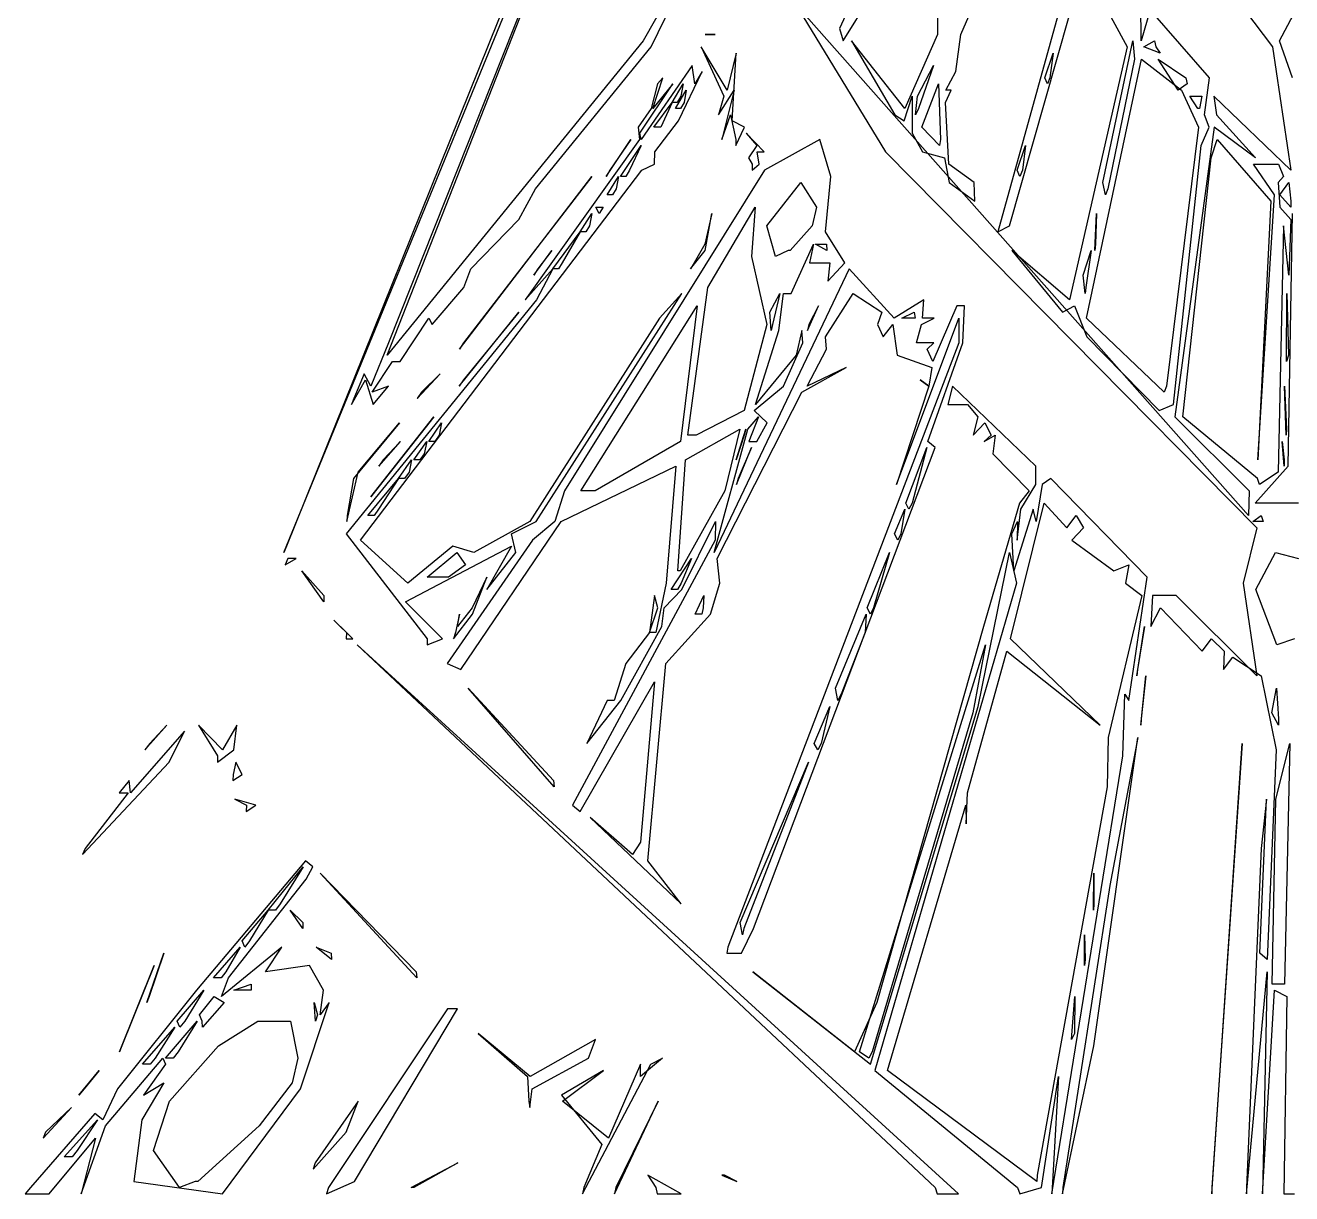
# Model space of a CAD drawing. Extents: x -7423 to 7380, y 2036 to 20000.
# Drawn here: x -7423 to -16, y 2036 to 8869 of the extents above; entities that cross this region are included whole.
import ezdxf

# ---------------------------------------------------------------- set-up
doc = ezdxf.new("R2010")
doc.units = 0

msp = doc.modelspace()

# ---------------------------------------------------------------- linework, layer by layer
for p, q in [((-5910.1375, 5786.0577), (-3532.8025, 11591.3462)), ((-5305.6641, 6939.9038), (-3519.1056, 11483.1731)), ((-3519.1056, 11483.1731), (-5298.9158, 7012.0192)), ((-1458.1581, 10509.6154), (-127.0345, 8742.7885)), ((-4064.6034, 10365.3846), (-5895.1447, 5822.1154)), ((-1173.5089, 9680.2885), (-1735.1638, 7661.0577)), ((-2085.9938, 9319.7115), (-2087.4962, 8814.9038)), ((-2639.6985, 8778.8462), (-2369.3409, 9211.5385)), ((-2508.8078, 9175.4808), (-2661.4458, 8850.9615)), ((-3644.2308, 9067.3077), (-3808.5687, 8778.8462)), ((-3762.1757, 8742.7885), (-3639.6109, 8995.1923)), ((-1951.5663, 8814.9038), (-1856.6895, 9031.25)), ((-1133.0566, 9031.25), (-977.1885, 8742.7885)), ((-896.1338, 8778.8462), (-897.9617, 8995.1923)), ((-87.6653, 8778.8462), (28.6584, 8995.1923)), ((-2875, 8923.0769), (-2390.5248, 8129.8077)), ((-267.3152, 6002.4038), (-2855.7692, 8923.0769)), ((-1666.0156, 7697.1154), (-1317.3077, 8923.0769)), ((-843.3994, 8959.1346), (-896.1338, 8778.8462)), ((-496.4193, 8562.5), (-843.3994, 8959.1346)), ((-3446.7961, 8814.9038), (-3388.5404, 8814.9038)), ((-3437.0868, 8814.9038), (-3446.7961, 8814.9038)), ((-3388.5404, 8814.9038), (-3437.0868, 8814.9038)), ((-2661.4458, 8850.9615), (-2639.6985, 8778.8462)), ((-2087.4962, 8814.9038), (-2279.1842, 8382.2115)), ((-1979.4171, 8598.5577), (-1951.5663, 8814.9038)), ((-3808.5687, 8778.8462), (-5305.6641, 6939.9038)), ((-4438.0258, 7913.4615), (-3762.1757, 8742.7885)), ((-3317.0072, 8490.3846), (-3469.0192, 8742.7885)), ((-3469.0192, 8742.7885), (-3337.4211, 8454.3269)), ((-2279.1842, 8382.2115), (-2590.9956, 8778.8462)), ((-2590.9956, 8778.8462), (-2336.8389, 8346.1538)), ((-977.1885, 8742.7885), (-1315.5674, 7264.4231)), ((-1119.2721, 7949.5192), (-944.8367, 8778.8462)), ((-944.8367, 8778.8462), (-934.2761, 8670.6731)), ((-879.4697, 8742.7885), (-818.2091, 8778.8462)), ((-784.2548, 8706.7308), (-879.4697, 8742.7885)), ((-818.2091, 8778.8462), (-811.0665, 8742.7885)), ((-811.0665, 8742.7885), (-784.2548, 8706.7308)), ((-127.0345, 8742.7885), (-20.7958, 8021.6346)), ((-9.9284, 8562.5), (-87.6653, 8778.8462)), ((-3264.4606, 8706.7308), (-3317.0072, 8490.3846)), ((-3287.7855, 8310.0962), (-3264.4606, 8706.7308)), ((-1459.4727, 8562.5), (-1411.6587, 8706.7308)), ((-1411.6587, 8706.7308), (-1429.6875, 8562.5)), ((-1215.2507, 7156.25), (-894.9382, 8670.6731)), ((-934.2761, 8670.6731), (-1091.1458, 7913.4615)), ((-894.9382, 8670.6731), (-659.405, 8490.3846)), ((-679.387, 8490.3846), (-796.5933, 8670.6731)), ((-796.5933, 8670.6731), (-635.4167, 8562.5)), ((-3522.0853, 8634.6154), (-3820.0371, 8201.9231)), ((-3602.3575, 8310.0962), (-3463.9799, 8598.5577)), ((-3505.8093, 8526.4423), (-3522.0853, 8634.6154)), ((-3463.9799, 8598.5577), (-3505.8093, 8526.4423)), ((-2204.9028, 8454.3269), (-2111.278, 8634.6154)), ((-2111.278, 8634.6154), (-2198.5051, 8382.2115)), ((-2038.1611, 8490.3846), (-1979.4171, 8598.5577)), ((-3828.7823, 8237.9808), (-3635.2852, 8526.4423)), ((-3724.9224, 8526.4423), (-3761.6624, 8382.2115)), ((-3751.5775, 8382.2115), (-3693.3594, 8562.5)), ((-3635.2852, 8526.4423), (-3751.5775, 8382.2115)), ((-3693.3594, 8562.5), (-3724.9224, 8526.4423)), ((-3639.398, 8418.2692), (-3575.5271, 8526.4423)), ((-3575.5271, 8526.4423), (-3587.9783, 8454.3269)), ((-2178.2602, 8274.0385), (-2081.5743, 8526.4423)), ((-2081.5743, 8526.4423), (-2068.76, 8201.9231)), ((-1444.1544, 8526.4423), (-1459.4727, 8562.5)), ((-1429.6875, 8562.5), (-1444.1544, 8526.4423)), ((-627.4602, 8526.4423), (-679.387, 8490.3846)), ((-635.4167, 8562.5), (-627.4602, 8526.4423)), ((-526.0417, 8346.1538), (-496.4193, 8562.5)), ((-3620.474, 8382.2115), (-3556.7909, 8490.3846)), ((-3587.9783, 8454.3269), (-3609.2373, 8418.2692)), ((-3556.7909, 8490.3846), (-3569.0229, 8418.2692)), ((-3368.6899, 8346.1538), (-3277.0433, 8490.3846)), ((-3337.4211, 8454.3269), (-3368.6899, 8346.1538)), ((-3277.0433, 8490.3846), (-3348.9333, 8201.9231)), ((-2283.1843, 8310.0962), (-2234.9697, 8454.3269)), ((-2234.9697, 8454.3269), (-2236.0089, 8237.9808)), ((-2215.4447, 8346.1538), (-2204.9028, 8454.3269)), ((-2040.8779, 8418.2692), (-2008.1881, 8490.3846)), ((-2008.1881, 8490.3846), (-2038.1611, 8490.3846)), ((-659.405, 8490.3846), (-559.8332, 8274.0385)), ((-564.7536, 8382.2115), (-611.3594, 8454.3269)), ((-611.3594, 8454.3269), (-541.2034, 8454.3269)), ((-541.2034, 8454.3269), (-554.6687, 8382.2115)), ((-20.7958, 8021.6346), (-471.0474, 8454.3269)), ((-471.0474, 8454.3269), (-455.2284, 8346.1538)), ((-3761.6624, 8382.2115), (-3837.4023, 8274.0385)), ((-3745.7933, 8274.0385), (-3639.398, 8418.2692)), ((-3639.398, 8418.2692), (-3705.0781, 8274.0385)), ((-3609.2373, 8418.2692), (-3639.398, 8418.2692)), ((-3590.2194, 8382.2115), (-3620.474, 8382.2115)), ((-3569.0229, 8418.2692), (-3590.2194, 8382.2115)), ((-2198.5051, 8382.2115), (-2215.4447, 8346.1538)), ((-2021.4844, 8057.6923), (-2040.8779, 8418.2692)), ((-554.6687, 8382.2115), (-564.7536, 8382.2115)), ((-3740.3471, 8129.8077), (-3602.3575, 8310.0962)), ((-3348.9333, 8201.9231), (-3297.8766, 8346.1538)), ((-3297.8766, 8346.1538), (-3267.0022, 8201.9231)), ((-3216.4964, 8274.0385), (-3287.7855, 8310.0962)), ((-2336.8389, 8346.1538), (-2283.1843, 8310.0962)), ((-498.7605, 8274.0385), (-526.0417, 8346.1538)), ((-455.2284, 8346.1538), (-227.3763, 8093.75)), ((-3837.4023, 8274.0385), (-3830.2784, 8201.9231)), ((-3820.0371, 8201.9231), (-3828.7823, 8237.9808)), ((-3715.2569, 8274.0385), (-3745.7933, 8274.0385)), ((-3705.0781, 8274.0385), (-3715.2569, 8274.0385)), ((-3266.7142, 8165.8654), (-3216.4964, 8274.0385)), ((-3101.4999, 8129.8077), (-3205.967, 8237.9808)), ((-3205.967, 8237.9808), (-3143.442, 8165.8654)), ((-2236.0089, 8237.9808), (-2174.1411, 8129.8077)), ((-2075.0826, 8165.8654), (-2178.2602, 8274.0385)), ((-559.8332, 8274.0385), (-747.0703, 6759.6154)), ((-468.2242, 8274.0385), (-698.9934, 6579.3269)), ((-544.4524, 8165.8654), (-498.7605, 8274.0385)), ((-227.3763, 8093.75), (-468.2242, 8274.0385)), ((-3830.2784, 8201.9231), (-4499.4616, 7264.4231)), ((-4025.6661, 7985.5769), (-3881.4854, 8201.9231)), ((-3881.4854, 8201.9231), (-4003.1863, 8021.6346)), ((-3942.2326, 7985.5769), (-3821.4393, 8165.8654)), ((-3821.4393, 8165.8654), (-3888.8096, 8021.6346)), ((-3267.0022, 8201.9231), (-3266.7142, 8165.8654)), ((-3143.442, 8165.8654), (-3193.6035, 8093.75)), ((-2775.4157, 8201.9231), (-3098.5702, 8021.6346)), ((-2711.5885, 7985.5769), (-2775.4157, 8201.9231)), ((-2068.76, 8201.9231), (-2075.0826, 8165.8654)), ((-1622.0703, 8021.6346), (-1571.721, 8165.8654)), ((-1571.721, 8165.8654), (-1590.8767, 8021.6346)), ((-706.8247, 6651.4423), (-544.4524, 8165.8654)), ((-485.7585, 8093.75), (-450.621, 8201.9231)), ((-450.621, 8201.9231), (-137.207, 7841.3462)), ((-3742.3377, 8057.6923), (-3740.3471, 8129.8077)), ((-3193.6035, 8093.75), (-3172.1755, 8057.6923)), ((-3130.7091, 8057.6923), (-3142.7158, 8129.8077)), ((-3142.7158, 8129.8077), (-3101.4999, 8129.8077)), ((-2390.5248, 8129.8077), (-219.8392, 5930.2885)), ((-2174.1411, 8129.8077), (-2046.3867, 8093.75)), ((-2046.3867, 8093.75), (-2018.8739, 7949.5192)), ((-652.3938, 6579.3269), (-485.7585, 8093.75)), ((-5462.7717, 5858.1731), (-3816.0244, 8021.6346)), ((-3098.5702, 8021.6346), (-4269.0492, 6146.6346)), ((-4003.1863, 8021.6346), (-4025.6661, 7985.5769)), ((-3888.8096, 8021.6346), (-3910.945, 7985.5769)), ((-3816.0244, 8021.6346), (-3742.3377, 8057.6923)), ((-3172.1755, 8057.6923), (-3171.3554, 8021.6346)), ((-3171.3554, 8021.6346), (-3130.7091, 8057.6923)), ((-1872.4271, 7949.5192), (-2021.4844, 8057.6923)), ((-1606.0948, 7985.5769), (-1622.0703, 8021.6346)), ((-1590.8767, 8021.6346), (-1606.0948, 7985.5769)), ((-115.754, 7877.4038), (-238.4315, 8057.6923)), ((-238.4315, 8057.6923), (-93.2993, 8057.6923)), ((-93.2993, 8057.6923), (-62.5751, 7985.5769)), ((-4884.0144, 6975.9615), (-4109.0996, 7985.5769)), ((-4109.0996, 7985.5769), (-4859.2185, 7012.0192)), ((-4019.8192, 7877.4038), (-3952.6618, 7985.5769)), ((-3952.6618, 7985.5769), (-3965.8954, 7913.4615)), ((-3910.945, 7985.5769), (-3942.2326, 7985.5769)), ((-3086.4007, 7697.1154), (-2887.0944, 7949.5192)), ((-2887.0944, 7949.5192), (-2794.6214, 7805.2885)), ((-2741.9872, 7661.0577), (-2711.5885, 7985.5769)), ((-2018.8739, 7949.5192), (-1868.1265, 7841.3462)), ((-1868.1265, 7841.3462), (-1872.4271, 7949.5192)), ((-1104.9241, 7877.4038), (-1119.2721, 7949.5192)), ((-62.5751, 7985.5769), (-94.1444, 7949.5192)), ((-94.1444, 7949.5192), (-84.6855, 7805.2885)), ((-84.1847, 7877.4038), (-31.3815, 7949.5192)), ((-31.3815, 7949.5192), (-21.1088, 7841.3462)), ((-4536.1704, 7733.1731), (-4438.0258, 7913.4615)), ((-3988.2499, 7877.4038), (-4019.8192, 7877.4038)), ((-3965.8954, 7913.4615), (-3988.2499, 7877.4038)), ((-1091.1458, 7913.4615), (-1104.9241, 7877.4038)), ((-213.6418, 6326.9231), (-115.754, 7877.4038)), ((-21.1714, 7805.2885), (-84.1847, 7877.4038)), ((-4066.3061, 7769.2308), (-4086.0752, 7805.2885)), ((-4086.0752, 7805.2885), (-4043.7325, 7805.2885)), ((-4043.7325, 7805.2885), (-4066.3061, 7769.2308)), ((-3429.6875, 7336.5385), (-3154.5348, 7805.2885)), ((-3154.5348, 7805.2885), (-3174.9737, 7516.8269)), ((-2794.6214, 7805.2885), (-2819.4111, 7697.1154)), ((-137.207, 7841.3462), (-213.6418, 6326.9231)), ((-84.6855, 7805.2885), (-21.2966, 7733.1731)), ((-21.1088, 7841.3462), (-21.1714, 7805.2885)), ((-4817.2201, 7444.7115), (-4536.1704, 7733.1731)), ((-4177.2461, 7661.0577), (-4108.774, 7769.2308)), ((-4108.774, 7769.2308), (-4122.3207, 7697.1154)), ((-3408.0529, 7769.2308), (-3447.516, 7588.9423)), ((-3446.7273, 7552.8846), (-3408.0529, 7769.2308)), ((-1166.9171, 7552.8846), (-1157.2516, 7769.2308)), ((-1157.2516, 7769.2308), (-1163.5367, 7588.9423)), ((-35.7009, 6290.8654), (-10.617, 7769.2308)), ((-21.2966, 7733.1731), (-32.79, 7408.6538)), ((-4337.6778, 7444.7115), (-4177.2461, 7661.0577)), ((-4177.2461, 7661.0577), (-4281.7508, 7480.7692)), ((-4145.1134, 7661.0577), (-4177.2461, 7661.0577)), ((-4122.3207, 7697.1154), (-4145.1134, 7661.0577)), ((-3034.1046, 7516.8269), (-3086.4007, 7697.1154)), ((-2819.4111, 7697.1154), (-2949.707, 7552.8846)), ((-2629.9079, 7480.7692), (-2741.9872, 7661.0577)), ((-1735.1638, 7661.0577), (-1666.0156, 7697.1154)), ((-64.0775, 7697.1154), (-95.4527, 6254.8077)), ((-32.79, 7408.6538), (-64.0775, 7697.1154)), ((-3447.516, 7588.9423), (-3510.1663, 7480.7692)), ((-2943.3782, 7300.4808), (-2811.8803, 7588.9423)), ((-2811.8803, 7588.9423), (-2836.3882, 7480.7692)), ((-2733.6113, 7552.8846), (-2801.1068, 7588.9423)), ((-2801.1068, 7588.9423), (-2736.4658, 7588.9423)), ((-2736.4658, 7588.9423), (-2733.6113, 7552.8846)), ((-1163.5367, 7588.9423), (-1166.9171, 7552.8846)), ((-4448.5051, 7408.6538), (-4343.5246, 7552.8846)), ((-4343.5246, 7552.8846), (-4424.8673, 7444.7115)), ((-3531.1749, 7444.7115), (-3446.7273, 7552.8846)), ((-3174.9737, 7516.8269), (-3085.7873, 7120.1923)), ((-2960.5118, 7552.8846), (-3034.1046, 7516.8269)), ((-2949.707, 7552.8846), (-2960.5118, 7552.8846)), ((-1315.5674, 7264.4231), (-1653.1325, 7552.8846)), ((-1653.1325, 7552.8846), (-1356.3702, 7192.3077)), ((-1235.0886, 7408.6538), (-1188.5266, 7552.8846)), ((-1188.5266, 7552.8846), (-1220.1773, 7336.5385)), ((-4858.724, 7336.5385), (-4817.2201, 7444.7115)), ((-4499.4616, 7264.4231), (-4337.6778, 7444.7115)), ((-4424.8673, 7444.7115), (-4448.5051, 7408.6538)), ((-4337.6778, 7444.7115), (-4433.1305, 7264.4231)), ((-4304.9817, 7444.7115), (-4337.6778, 7444.7115)), ((-4281.7508, 7480.7692), (-4304.9817, 7444.7115)), ((-3510.1663, 7480.7692), (-3531.1749, 7444.7115)), ((-2604.7864, 7444.7115), (-3393.0852, 5786.0577)), ((-2836.3882, 7480.7692), (-2716.847, 7480.7692)), ((-2716.847, 7480.7692), (-2729.3607, 7372.5962)), ((-2729.3607, 7372.5962), (-2629.9079, 7480.7692)), ((-2341.3086, 7156.25), (-2604.7864, 7444.7115)), ((-1223.6516, 7300.4808), (-1235.0886, 7408.6538)), ((-5042.3553, 7120.1923), (-4858.724, 7336.5385)), ((-3546.6246, 6471.1538), (-3429.6875, 7336.5385)), ((-1220.1773, 7336.5385), (-1223.6516, 7300.4808)), ((-4433.1305, 7264.4231), (-5546.7999, 5894.2308)), ((-4434.2448, 5966.3462), (-3582.7637, 7300.4808)), ((-3582.7637, 7300.4808), (-3712.6465, 7156.25)), ((-3068.5096, 7192.3077), (-3009.5215, 7300.4808)), ((-3009.5215, 7300.4808), (-3052.2461, 7120.1923)), ((-3015.9443, 7084.1346), (-2987.4737, 7300.4808)), ((-2987.4737, 7300.4808), (-2943.3782, 7300.4808)), ((-2743.2893, 7048.0769), (-2579.5898, 7300.4808)), ((-2579.5898, 7300.4808), (-2412.5601, 7192.3077)), ((-2166.8169, 7264.4231), (-2341.3086, 7156.25)), ((-2174.0723, 7156.25), (-2166.8169, 7264.4231)), ((-45.4728, 6903.8462), (-44.0956, 7300.4808)), ((-44.0956, 7300.4808), (-34.0107, 6939.9038)), ((-4884.6905, 6759.6154), (-4536.0577, 7192.3077)), ((-4536.0577, 7192.3077), (-4859.9259, 6795.6731)), ((-4172.8453, 6146.6346), (-3492.2438, 7228.3654)), ((-3492.2438, 7228.3654), (-3591.4025, 6435.0962)), ((-3060.791, 7084.1346), (-3068.5096, 7192.3077)), ((-2847.7689, 7084.1346), (-2782.7086, 7228.3654)), ((-2782.7086, 7228.3654), (-2839.8187, 7120.1923)), ((-2412.5601, 7192.3077), (-2437.3247, 7120.1923)), ((-2296.7122, 7156.25), (-2223.5577, 7192.3077)), ((-2223.5577, 7192.3077), (-2218.6686, 7156.25)), ((-1973.3949, 7228.3654), (-2114.4832, 6903.8462)), ((-1929.049, 7228.3654), (-1973.3949, 7228.3654)), ((-1939.1777, 7012.0192), (-1929.049, 7228.3654)), ((-1356.3702, 7192.3077), (-1286.0327, 7228.3654)), ((-1286.0327, 7228.3654), (-1214.2428, 7048.0769)), ((-5229.367, 6903.8462), (-5061.6862, 7156.25)), ((-5061.6862, 7156.25), (-5042.3553, 7120.1923)), ((-3712.6465, 7156.25), (-4470.7908, 5966.3462)), ((-3085.7873, 7120.1923), (-3218.3494, 6615.3846)), ((-3052.2461, 7120.1923), (-3060.791, 7084.1346)), ((-2839.8187, 7120.1923), (-2847.7689, 7084.1346)), ((-2437.3247, 7120.1923), (-2405.9996, 7048.0769)), ((-2405.9996, 7048.0769), (-2347.8816, 7120.1923)), ((-2347.8816, 7120.1923), (-2324.0622, 6939.9038)), ((-2326.873, 6182.6923), (-1962.2396, 7156.25)), ((-2218.6686, 7156.25), (-2296.7122, 7156.25)), ((-2209.7606, 7012.0192), (-2180.1758, 7120.1923)), ((-2180.1758, 7120.1923), (-2107.1777, 7156.25)), ((-2107.1777, 7156.25), (-2174.0723, 7156.25)), ((-1962.2396, 7156.25), (-1961.7263, 7012.0192)), ((-760.6295, 6723.5577), (-1215.2507, 7156.25)), ((-3151.7428, 6651.4423), (-3015.9443, 7084.1346)), ((-2881.404, 7084.1346), (-2913.5805, 6939.9038)), ((-2874.9437, 7012.0192), (-2881.404, 7084.1346)), ((-2735.9525, 6975.9615), (-2743.2893, 7048.0769)), ((-1214.2428, 7048.0769), (-790.0641, 6615.3846)), ((-5298.9158, 7012.0192), (-5401.893, 6759.6154)), ((-4859.2185, 7012.0192), (-4884.0144, 6975.9615)), ((-1961.7263, 7012.0192), (-3312.9319, 3478.3654)), ((-2988.2812, 6759.6154), (-2874.9437, 7012.0192)), ((-2850.3606, 6759.6154), (-2735.9525, 6975.9615)), ((-2108.292, 7012.0192), (-2209.7606, 7012.0192)), ((-2148.0619, 6975.9615), (-2108.292, 7012.0192)), ((-2114.4832, 6903.8462), (-2148.0619, 6975.9615)), ((-2143.0664, 6435.0962), (-1939.1777, 7012.0192)), ((-5393.5547, 6723.5577), (-5274.8397, 6903.8462)), ((-5274.8397, 6903.8462), (-5229.367, 6903.8462)), ((-2913.5805, 6939.9038), (-3151.7428, 6651.4423)), ((-2324.0622, 6939.9038), (-2120.305, 6867.7885)), ((-34.0107, 6939.9038), (-45.4728, 6903.8462)), ((-5441.0557, 6831.7308), (-5500.651, 6687.5)), ((-5401.893, 6759.6154), (-5441.0557, 6831.7308)), ((-5130.8594, 6687.5), (-4995.2549, 6831.7308)), ((-4995.2549, 6831.7308), (-5105.4374, 6723.5577)), ((-2881.1724, 6723.5577), (-2621.8825, 6867.7885)), ((-2621.8825, 6867.7885), (-2850.3606, 6759.6154)), ((-2120.305, 6867.7885), (-2137.7704, 6759.6154)), ((-5515.5499, 6651.4423), (-5433.0303, 6795.6731)), ((-5433.0303, 6795.6731), (-5388.0897, 6651.4423)), ((-5298.4525, 6759.6154), (-5393.5547, 6723.5577)), ((-5388.0897, 6651.4423), (-5298.4525, 6759.6154)), ((-4859.9259, 6795.6731), (-4884.6905, 6759.6154)), ((-3160.2564, 6615.3846), (-2988.2812, 6759.6154)), ((-2137.7704, 6759.6154), (-2326.873, 6182.6923)), ((-2137.7704, 6759.6154), (-2189.2591, 6795.6731)), ((-2189.2591, 6795.6731), (-2137.7704, 6759.6154)), ((-1999.8498, 6759.6154), (-2027.7757, 6651.4423)), ((-1511.3369, 6290.8654), (-1999.8498, 6759.6154)), ((-747.0703, 6759.6154), (-760.6295, 6723.5577)), ((-46.9752, 6471.1538), (-57.4669, 6759.6154)), ((-57.4669, 6759.6154), (-46.85, 6507.2115)), ((-5500.651, 6687.5), (-5515.5499, 6651.4423)), ((-5105.4374, 6723.5577), (-5130.8594, 6687.5)), ((-3376.9531, 5750), (-2881.1724, 6723.5577)), ((-3218.3494, 6615.3846), (-3499.6494, 6471.1538)), ((-3083.8341, 6543.2692), (-3160.2564, 6615.3846)), ((-2027.7757, 6651.4423), (-1911.9028, 6651.4423)), ((-1911.9028, 6651.4423), (-1852.3325, 6579.3269)), ((-790.0641, 6615.3846), (-706.8247, 6651.4423)), ((-5233.1731, 6543.2692), (-5502.9297, 6218.75)), ((-5476.6001, 6254.8077), (-5233.1731, 6543.2692)), ((-5401.4423, 6110.5769), (-5032.7524, 6579.3269)), ((-5032.7524, 6579.3269), (-5375.3944, 6146.6346)), ((-5063.2888, 6435.0962), (-4987.8681, 6543.2692)), ((-4987.8681, 6543.2692), (-5002.8546, 6471.1538)), ((-3197.5098, 6507.2115), (-3133.8204, 6579.3269)), ((-3133.8204, 6579.3269), (-3191.0494, 6435.0962)), ((-3143.9491, 6435.0962), (-3083.8341, 6543.2692)), ((-1852.3325, 6579.3269), (-1879.0064, 6471.1538)), ((-1879.0064, 6471.1538), (-1810.5844, 6543.2692)), ((-1810.5844, 6543.2692), (-1773.3123, 6471.1538)), ((-698.9934, 6579.3269), (-264.5608, 6146.6346)), ((-215.332, 6218.75), (-652.3938, 6579.3269)), ((-5002.8546, 6471.1538), (-5027.9635, 6435.0962)), ((-3560.6971, 6326.9231), (-3244.3597, 6507.2115)), ((-3511.3932, 6471.1538), (-3546.6246, 6471.1538)), ((-3499.6494, 6471.1538), (-3511.3932, 6471.1538)), ((-3393.0852, 5786.0577), (-3197.5098, 6507.2115)), ((-3244.3597, 6507.2115), (-3331.0609, 6146.6346)), ((-3263.9724, 6326.9231), (-3209.2223, 6507.2115)), ((-3217.7985, 6471.1538), (-3263.9724, 6326.9231)), ((-3209.2223, 6507.2115), (-3217.7985, 6471.1538)), ((-1773.3123, 6471.1538), (-1813.3639, 6435.0962)), ((-1813.3639, 6435.0962), (-1749.8247, 6471.1538)), ((-1749.8247, 6471.1538), (-1763.8159, 6362.9808)), ((-46.85, 6507.2115), (-46.9752, 6471.1538)), ((-5355.1307, 6290.8654), (-5228.14, 6435.0962)), ((-5228.14, 6435.0962), (-5329.1767, 6326.9231)), ((-5151.1418, 6326.9231), (-5075.0639, 6435.0962)), ((-5075.0639, 6435.0962), (-5090.2068, 6362.9808)), ((-5027.9635, 6435.0962), (-5063.2888, 6435.0962)), ((-3591.4025, 6435.0962), (-4088.6669, 6146.6346)), ((-3262.4199, 6182.6923), (-3175.919, 6399.0385)), ((-3175.919, 6399.0385), (-3253.9062, 6218.75)), ((-3191.0494, 6435.0962), (-3143.9491, 6435.0962)), ((-3163.0108, 3586.5385), (-2101.5375, 6399.0385)), ((-2272.5611, 6074.5192), (-2148.763, 6399.0385)), ((-2148.763, 6399.0385), (-2236.2968, 6074.5192)), ((-2101.5375, 6399.0385), (-2143.0664, 6435.0962)), ((-59.5015, 6290.8654), (-70.6505, 6435.0962)), ((-70.6505, 6435.0962), (-59.345, 6326.9231)), ((-5329.1767, 6326.9231), (-5355.1307, 6290.8654)), ((-5239.7461, 6218.75), (-5163.0108, 6326.9231)), ((-5163.0108, 6326.9231), (-5178.3103, 6254.8077)), ((-5115.5349, 6326.9231), (-5151.1418, 6326.9231)), ((-5090.2068, 6362.9808), (-5115.5349, 6326.9231)), ((-3605.3936, 5677.8846), (-3560.6971, 6326.9231)), ((-1763.8159, 6362.9808), (-1551.2883, 6146.6346)), ((-59.345, 6326.9231), (-59.5015, 6290.8654)), ((-5542.806, 5966.3462), (-5476.6001, 6254.8077)), ((-5178.3103, 6254.8077), (-5203.8574, 6218.75)), ((-4288.0609, 5966.3462), (-3617.6883, 6290.8654)), ((-3617.6883, 6290.8654), (-3673.5276, 5605.7692)), ((-1511.268, 6182.6923), (-1511.3369, 6290.8654)), ((-229.6737, 6074.5192), (-35.7009, 6290.8654)), ((-95.4527, 6254.8077), (-203.9012, 6182.6923)), ((-5502.9297, 6218.75), (-5540.7151, 6002.4038)), ((-5419.2082, 6002.4038), (-5239.7461, 6218.75)), ((-5239.7461, 6218.75), (-5356.7708, 6038.4615)), ((-5203.8574, 6218.75), (-5239.7461, 6218.75)), ((-3253.9062, 6218.75), (-3262.4199, 6182.6923)), ((-1599.7596, 6038.4615), (-1511.268, 6182.6923)), ((-1475.2855, 6182.6923), (-1510.5669, 5966.3462)), ((-1423.584, 6218.75), (-1475.2855, 6182.6923)), ((-859.9947, 5641.8269), (-1423.584, 6218.75)), ((-203.9012, 6182.6923), (-215.332, 6218.75)), ((-5375.3944, 6146.6346), (-5401.4423, 6110.5769)), ((-4269.0492, 6146.6346), (-4324.6069, 5966.3462)), ((-4100.6924, 6146.6346), (-4172.8453, 6146.6346)), ((-4088.6669, 6146.6346), (-4100.6924, 6146.6346)), ((-3331.0609, 6146.6346), (-3592.9612, 5677.8846)), ((-2254.2067, 6038.4615), (-2272.5611, 6074.5192)), ((-2236.2968, 6074.5192), (-2254.2067, 6038.4615)), ((-1607.7161, 6074.5192), (-1818.1152, 5353.3654)), ((-1660.9701, 5281.25), (-1462.659, 6074.5192)), ((-1551.2883, 6146.6346), (-1607.7161, 6074.5192)), ((-1462.659, 6074.5192), (-1331.2487, 5930.2885)), ((-264.5608, 6146.6346), (-267.3152, 6002.4038)), ((24.1762, 6074.5192), (-229.6737, 6074.5192)), ((-5540.7151, 6002.4038), (-5542.806, 5966.3462)), ((-5382.7562, 6002.4038), (-5419.2082, 6002.4038)), ((-5356.7708, 6038.4615), (-5382.7562, 6002.4038)), ((-2338.7169, 5894.2308), (-2278.4455, 6038.4615)), ((-2278.4455, 6038.4615), (-2301.9832, 5894.2308)), ((-1527.0433, 6038.4615), (-1641.0757, 5677.8846)), ((-1620.4177, 5858.1731), (-1599.7596, 6038.4615)), ((-1510.5669, 5966.3462), (-1527.0433, 6038.4615)), ((-1331.2487, 5930.2885), (-1275.8226, 6002.4038)), ((-1275.8226, 6002.4038), (-1233.5424, 5930.2885)), ((-243.6398, 5966.3462), (-194.4111, 6002.4038)), ((-194.4111, 6002.4038), (-182.7299, 5966.3462)), ((-4875.8138, 5100.9615), (-4288.0609, 5966.3462)), ((-4470.7908, 5966.3462), (-4799.6732, 5786.0577)), ((-4579.4772, 5894.2308), (-4434.2448, 5966.3462)), ((-4324.6069, 5966.3462), (-4456.1486, 5858.1731)), ((-3582.5195, 5569.7115), (-3386.5935, 5966.3462)), ((-3386.5935, 5966.3462), (-3388.146, 5858.1731)), ((-1653.0198, 5894.2308), (-1620.2048, 5966.3462)), ((-1620.2048, 5966.3462), (-1620.4177, 5858.1731)), ((-1233.5424, 5930.2885), (-1301.2445, 5858.1731)), ((-219.8392, 5930.2885), (-299.8798, 5605.7692)), ((-182.7299, 5966.3462), (-243.6398, 5966.3462)), ((-5546.7999, 5894.2308), (-5072.347, 5281.25)), ((-5185.4217, 5605.7692), (-5462.7717, 5858.1731)), ((-4456.1486, 5858.1731), (-4954.3269, 5137.0192)), ((-4552.9034, 5786.0577), (-4579.4772, 5894.2308)), ((-3388.146, 5858.1731), (-4222.7564, 4307.6923)), ((-2320.1435, 5858.1731), (-2338.7169, 5894.2308)), ((-2301.9832, 5894.2308), (-2320.1435, 5858.1731)), ((-1641.0757, 5677.8846), (-1653.0198, 5894.2308)), ((-1301.2445, 5858.1731), (-1056.7533, 5677.8846)), ((-5895.1447, 5822.1154), (-5910.1375, 5786.0577)), ((-5199.2125, 5497.5962), (-4578.2752, 5822.1154)), ((-4922.8766, 5822.1154), (-5185.4217, 5605.7692)), ((-5072.7226, 5641.8269), (-4898.3812, 5786.0577)), ((-4799.6732, 5786.0577), (-4922.8766, 5822.1154)), ((-4898.3812, 5786.0577), (-4848.8269, 5713.9423)), ((-4578.2752, 5822.1154), (-4722.4121, 5569.7115)), ((-4722.4121, 5569.7115), (-4552.9034, 5786.0577)), ((-2498.7981, 5461.5385), (-2368.9904, 5786.0577)), ((-2368.9904, 5786.0577), (-2460.9375, 5461.5385)), ((-1850.0601, 4884.6154), (-1665.6964, 5786.0577)), ((-1665.6964, 5786.0577), (-1624.349, 5605.7692)), ((-225.4733, 5569.7115), (-111.0464, 5786.0577)), ((-111.0464, 5786.0577), (24.7396, 5750)), ((-5902.9197, 5713.9423), (-5838.5417, 5750)), ((-5888.0208, 5750), (-5902.9197, 5713.9423)), ((-5838.5417, 5750), (-5888.0208, 5750)), ((-4848.8269, 5713.9423), (-4948.0857, 5641.8269)), ((-3645.151, 5569.7115), (-3525.3906, 5750)), ((-3525.3906, 5750), (-3586.0627, 5605.7692)), ((-3361.1528, 5605.7692), (-3376.9531, 5750)), ((-1056.7533, 5677.8846), (-967.2852, 5713.9423)), ((-967.2852, 5713.9423), (-987.1044, 5605.7692)), ((-5677.5904, 5497.5962), (-5805.927, 5677.8846)), ((-5805.927, 5677.8846), (-5676.0317, 5533.6538)), ((-4960.5494, 5641.8269), (-5072.7226, 5641.8269)), ((-4948.0857, 5641.8269), (-4960.5494, 5641.8269)), ((-4723.7392, 5641.8269), (-4808.2933, 5461.5385)), ((-4807.5671, 5425.4808), (-4723.7392, 5641.8269)), ((-3592.9612, 5677.8846), (-3605.3936, 5677.8846)), ((-968.6373, 4920.6731), (-859.9947, 5641.8269)), ((-3673.5276, 5605.7692), (-3734.4, 5317.3077)), ((-3685.0962, 5461.5385), (-3582.5195, 5569.7115)), ((-3607.5721, 5569.7115), (-3645.151, 5569.7115)), ((-3586.0627, 5605.7692), (-3607.5721, 5569.7115)), ((-3415.9029, 5425.4808), (-3361.1528, 5605.7692)), ((-1624.349, 5605.7692), (-2454.7025, 2757.2115)), ((-987.1044, 5605.7692), (-891.589, 5533.6538)), ((-299.8798, 5605.7692), (-220.3964, 5064.9038)), ((-102.4639, 5245.1923), (-225.4733, 5569.7115)), ((-5676.0317, 5533.6538), (-5677.5904, 5497.5962)), ((-4982.9102, 5281.25), (-5199.2125, 5497.5962)), ((-3742.1625, 5533.6538), (-3772.6362, 5317.3077)), ((-3722.9567, 5461.5385), (-3742.1625, 5533.6538)), ((-3504.4634, 5425.4808), (-3453.3378, 5533.6538)), ((-3453.3378, 5533.6538), (-3457.9327, 5461.5385)), ((-891.589, 5533.6538), (-1088.7545, 4704.3269)), ((-828.8011, 5533.6538), (-839.1301, 5353.3654)), ((-690.6676, 5533.6538), (-828.8011, 5533.6538)), ((-220.3964, 5064.9038), (-690.6676, 5533.6538)), ((-4919.0267, 5281.25), (-4807.5671, 5425.4808)), ((-4883.4761, 5425.4808), (-4906.9762, 5317.3077)), ((-4808.2933, 5461.5385), (-4894.9256, 5353.3654)), ((-4894.9256, 5353.3654), (-4883.4761, 5425.4808)), ((-3772.6362, 5317.3077), (-3722.9567, 5461.5385)), ((-3699.8009, 5353.3654), (-3685.0962, 5461.5385)), ((-3677.0395, 5137.0192), (-3415.9029, 5425.4808)), ((-3466.5089, 5425.4808), (-3504.4634, 5425.4808)), ((-3457.9327, 5461.5385), (-3466.5089, 5425.4808)), ((-2683.5812, 4992.7885), (-2504.9955, 5425.4808)), ((-2504.9955, 5425.4808), (-2510.8423, 5317.3077)), ((-2479.6925, 5425.4808), (-2498.7981, 5461.5385)), ((-2460.9375, 5461.5385), (-2479.6925, 5425.4808)), ((-839.1301, 5353.3654), (-782.4519, 5461.5385)), ((-782.4519, 5461.5385), (-539.2503, 5209.1346)), ((-5506.7546, 5281.25), (-5618.4771, 5389.4231)), ((-5618.4771, 5389.4231), (-5544.2458, 5317.3077)), ((-3939.9977, 4920.6731), (-3699.8009, 5353.3654)), ((-1818.1152, 5353.3654), (-2442.1074, 3153.8462)), ((-920.479, 5064.9038), (-877.2724, 5353.3654)), ((-877.2724, 5353.3654), (-918.2567, 5100.9615)), ((-5544.2458, 5317.3077), (-5545.0846, 5281.25)), ((-5545.0846, 5281.25), (-5506.7546, 5281.25)), ((-5072.347, 5281.25), (-5071.9651, 5245.1923)), ((-5071.9651, 5245.1923), (-4982.9102, 5281.25)), ((-4906.9762, 5317.3077), (-4919.0267, 5281.25)), ((-3772.6362, 5317.3077), (-3909.2736, 5137.0192)), ((-3734.4, 5317.3077), (-3772.6362, 5317.3077)), ((-2510.8423, 5317.3077), (-2650.8539, 4956.7308)), ((-1136.4809, 4776.4423), (-1660.9701, 5281.25)), ((-539.2503, 5209.1346), (-485.5143, 5281.25)), ((-485.5143, 5281.25), (-410.8574, 5209.1346)), ((0, 5281.25), (-102.4639, 5245.1923)), ((-1964.8062, 2036.0577), (-5481.8209, 5245.1923)), ((-5481.8209, 5245.1923), (-2100.924, 2072.1154)), ((-2543.4195, 2865.3846), (-1805.927, 5245.1923)), ((-1911.8465, 4379.8077), (-1681.9474, 5209.1346)), ((-1805.927, 5245.1923), (-1880.778, 4848.5577)), ((-1681.9474, 5209.1346), (-1136.4809, 4776.4423)), ((-410.8574, 5209.1346), (-413.8622, 5100.9615)), ((-4954.3269, 5137.0192), (-4875.8138, 5100.9615)), ((-3909.2736, 5137.0192), (-3979.2668, 4920.6731)), ((-3781.7508, 3983.1731), (-3677.0395, 5137.0192)), ((-413.8622, 5100.9615), (-360.3766, 5173.0769)), ((-360.3766, 5173.0769), (-194.4674, 5064.9038)), ((-918.2567, 5100.9615), (-920.479, 5064.9038)), ((-898.6128, 4776.4423), (-868.621, 5064.9038)), ((-868.621, 5064.9038), (-896.4844, 4812.5)), ((-194.4674, 5064.9038), (-106.7208, 4632.2115)), ((-4328.9263, 4415.8654), (-4833.0516, 4992.7885)), ((-4833.0516, 4992.7885), (-4332.4069, 4451.9231)), ((-4177.8471, 4271.6346), (-3742.7885, 5028.8462)), ((-3742.7885, 5028.8462), (-3825.2579, 4091.3462)), ((-2670.2975, 4920.6731), (-2683.5812, 4992.7885)), ((-131.5229, 4848.5577), (-104.2167, 4992.7885)), ((-104.2167, 4992.7885), (-92.2852, 4812.5)), ((-4018.5359, 4920.6731), (-4139.035, 4668.2692)), ((-4139.035, 4668.2692), (-3939.9977, 4920.6731)), ((-3979.2668, 4920.6731), (-4018.5359, 4920.6731)), ((-2650.8539, 4956.7308), (-2670.2975, 4920.6731)), ((-1002.8546, 4596.1538), (-992.4379, 4956.7308)), ((-992.4379, 4956.7308), (-968.6373, 4920.6731)), ((-2808.1555, 4668.2692), (-2716.0457, 4884.6154)), ((-2716.0457, 4884.6154), (-2768.2292, 4668.2692)), ((-2479.4421, 2793.2692), (-1850.0601, 4884.6154)), ((-1880.778, 4848.5577), (-2469.0505, 2865.3846)), ((-92.5043, 4776.4423), (-131.5229, 4848.5577)), ((-6723.4075, 4632.2115), (-6594.232, 4776.4423)), ((-6594.232, 4776.4423), (-6694.3234, 4668.2692)), ((-6269.8443, 4632.2115), (-6409.2235, 4776.4423)), ((-6409.2235, 4776.4423), (-6297.9267, 4596.1538)), ((-6184.5703, 4776.4423), (-6269.8443, 4632.2115)), ((-6203.1438, 4632.2115), (-6184.5703, 4776.4423)), ((-896.4844, 4812.5), (-898.6128, 4776.4423)), ((-92.2852, 4812.5), (-92.5043, 4776.4423)), ((-6490.635, 4740.3846), (-6806.7157, 4379.8077)), ((-6694.3234, 4668.2692), (-6723.4075, 4632.2115)), ((-6580.7229, 4560.0962), (-6490.635, 4740.3846)), ((-2788.0797, 4632.2115), (-2808.1555, 4668.2692)), ((-2768.2292, 4668.2692), (-2788.0797, 4632.2115)), ((-1172.5573, 2901.4423), (-916.1471, 4704.3269)), ((-1088.7545, 4704.3269), (-1095.7595, 4415.8654)), ((-916.1471, 4704.3269), (-1080.2096, 3838.9423)), ((-483.4047, 2036.0577), (-306.1023, 4668.2692)), ((-306.1023, 4668.2692), (-482.4344, 2072.1154)), ((-108.724, 4343.75), (-26.6176, 4668.2692)), ((-26.6176, 4668.2692), (-58.118, 3262.0192)), ((-6299.2663, 4560.0962), (-6203.1438, 4632.2115)), ((-6297.9267, 4596.1538), (-6299.2663, 4560.0962)), ((-1419.0267, 2036.0577), (-1002.8546, 4596.1538)), ((-106.7208, 4632.2115), (-158.4473, 3406.25)), ((-7088.6919, 4019.2308), (-6580.7229, 4560.0962)), ((-6192.0448, 4560.0962), (-6207.5008, 4487.9808)), ((-6153.6396, 4487.9808), (-6192.0448, 4560.0962)), ((-3241.3612, 3622.5962), (-2841.3712, 4560.0962)), ((-2841.3712, 4560.0962), (-3220.002, 3586.5385)), ((-6815.7802, 4451.9231), (-6874.5117, 4379.8077)), ((-6806.7157, 4379.8077), (-6815.7802, 4451.9231)), ((-6208.4335, 4451.9231), (-6153.6396, 4487.9808)), ((-6207.5008, 4487.9808), (-6208.4335, 4451.9231)), ((-4332.4069, 4451.9231), (-4328.9263, 4415.8654)), ((-6820.2749, 4379.8077), (-7072.6976, 4055.2885)), ((-6874.5117, 4379.8077), (-6820.2749, 4379.8077)), ((-1920.1973, 4199.5192), (-1911.8465, 4379.8077)), ((-1095.7595, 4415.8654), (-1503.4806, 2144.2308)), ((-6075.3205, 4307.6923), (-6197.2656, 4343.75)), ((-6197.2656, 4343.75), (-6129.8077, 4307.6923)), ((-6130.2396, 4271.6346), (-6075.3205, 4307.6923)), ((-6129.8077, 4307.6923), (-6130.2396, 4271.6346)), ((-4222.7564, 4307.6923), (-4177.8471, 4271.6346)), ((-2379.864, 2757.2115), (-1920.6731, 4307.6923)), ((-1920.6731, 4307.6923), (-1920.1973, 4199.5192)), ((-201.222, 3442.3077), (-163.0859, 4343.75)), ((-163.0859, 4343.75), (-193.7725, 4055.2885)), ((-130.7655, 3262.0192), (-108.724, 4343.75)), ((-3870.3425, 4019.2308), (-4119.0029, 4235.5769)), ((-4119.0029, 4235.5769), (-3587.1394, 3730.7692)), ((-3825.2579, 4091.3462), (-3870.3425, 4019.2308)), ((-7072.6976, 4055.2885), (-7088.6919, 4019.2308)), ((-193.7725, 4055.2885), (-280.1232, 2072.1154)), ((-5783.8542, 3983.1731), (-6421.3116, 3225.9615)), ((-6001.252, 3694.7115), (-5796.875, 3947.1154)), ((-5796.875, 3947.1154), (-5931.4904, 3730.7692)), ((-5741.1358, 3947.1154), (-5783.8542, 3983.1731)), ((-5780.9245, 3875), (-5741.1358, 3947.1154)), ((-3587.1394, 3730.7692), (-3781.7508, 3983.1731)), ((-6234.2248, 3298.0769), (-5780.9245, 3875)), ((-5132.3618, 3298.0769), (-5698.1671, 3911.0577)), ((-5698.1671, 3911.0577), (-5135.7484, 3334.1346)), ((-1174.7734, 3694.7115), (-1173.152, 3911.0577)), ((-1173.152, 3911.0577), (-1172.1755, 3730.7692)), ((-1080.2096, 3838.9423), (-1353.9288, 2072.1154)), ((-5931.4904, 3730.7692), (-5958.7903, 3694.7115)), ((-1172.1755, 3730.7692), (-1174.7734, 3694.7115)), ((-6153.4706, 3514.4231), (-6001.252, 3694.7115)), ((-6001.252, 3694.7115), (-6110.5394, 3514.4231)), ((-5958.7903, 3694.7115), (-6001.252, 3694.7115)), ((-5798.8532, 3586.5385), (-5873.8669, 3694.7115)), ((-5873.8669, 3694.7115), (-5800.3305, 3622.5962)), ((-5800.3305, 3622.5962), (-5798.8532, 3586.5385)), ((-3227.0758, 3550.4808), (-3241.3612, 3622.5962)), ((-3233.9243, 3442.3077), (-3163.0108, 3586.5385)), ((-3220.002, 3586.5385), (-3227.0758, 3550.4808)), ((-6138.2462, 3478.3654), (-6153.4706, 3514.4231)), ((-6110.5394, 3514.4231), (-6138.2462, 3478.3654)), ((-1227.0257, 3370.1923), (-1228.0023, 3550.4808)), ((-1228.0023, 3550.4808), (-1224.3652, 3406.25)), ((-6712.1394, 3153.8462), (-6611.5785, 3442.3077)), ((-6611.5785, 3442.3077), (-6697.7727, 3189.9038)), ((-6321.2139, 3298.0769), (-6166.9296, 3478.3654)), ((-5923.1207, 3478.3654), (-6274.6019, 3189.9038)), ((-6166.9296, 3478.3654), (-6249.6995, 3334.1346)), ((-6018.2292, 3334.1346), (-5923.1207, 3478.3654)), ((-5632.0801, 3406.25), (-5722.337, 3478.3654)), ((-5722.337, 3478.3654), (-5634.2147, 3442.3077)), ((-5634.2147, 3442.3077), (-5632.0801, 3406.25)), ((-3312.9319, 3478.3654), (-3320.1623, 3442.3077)), ((-3320.1623, 3442.3077), (-3233.9243, 3442.3077)), ((-158.4473, 3406.25), (-201.222, 3442.3077)), ((-6871.6947, 2865.3846), (-6669.2458, 3370.1923)), ((-6669.2458, 3370.1923), (-6857.2341, 2901.4423)), ((-6249.6995, 3334.1346), (-6277.7194, 3298.0769)), ((-5759.8032, 3370.1923), (-6018.2292, 3334.1346)), ((-5678.7109, 3225.9615), (-5759.8032, 3370.1923)), ((-5135.7484, 3334.1346), (-5132.3618, 3298.0769)), ((-2573.1671, 2865.3846), (-3168.2505, 3334.1346)), ((-3168.2505, 3334.1346), (-2479.4421, 2793.2692)), ((-1224.3652, 3406.25), (-1227.0257, 3370.1923)), ((-280.6866, 2036.0577), (-159.1359, 3334.1346)), ((-159.1359, 3334.1346), (-187.1244, 2036.0577)), ((-6277.7194, 3298.0769), (-6321.2139, 3298.0769)), ((-6274.6019, 3189.9038), (-6234.2248, 3298.0769)), ((-6202.8996, 3225.9615), (-6102.3888, 3262.0192)), ((-6102.3888, 3262.0192), (-6100.9741, 3225.9615)), ((-72.6475, 3262.0192), (-130.7655, 3262.0192)), ((-58.118, 3262.0192), (-72.6475, 3262.0192)), ((-6421.3116, 3225.9615), (-6883.1505, 2649.0385)), ((-6697.7727, 3189.9038), (-6712.1394, 3153.8462)), ((-6534.4802, 3045.6731), (-6377.6292, 3225.9615)), ((-6377.6292, 3225.9615), (-6490.3283, 3045.6731)), ((-6403.095, 3081.7308), (-6318.3782, 3189.9038)), ((-6318.3782, 3189.9038), (-6258.8141, 3153.8462)), ((-6100.9741, 3225.9615), (-6202.8996, 3225.9615)), ((-5698.1671, 3081.7308), (-5678.7109, 3225.9615)), ((-1303.3854, 2937.5), (-1284.1046, 3189.9038)), ((-1284.1046, 3189.9038), (-1285.8511, 2973.5577)), ((-187.1244, 2036.0577), (-116.4864, 3225.9615)), ((-116.4864, 3225.9615), (-43.7763, 3189.9038)), ((-43.7763, 3189.9038), (-62.3748, 2036.0577)), ((-6258.8141, 3153.8462), (-6386.1428, 3009.6154)), ((-5813.777, 2649.0385), (-5644.6314, 3153.8462)), ((-5725.0288, 3045.6731), (-5732.3718, 3153.8462)), ((-5732.3718, 3153.8462), (-5712.8531, 3081.7308)), ((-5644.6314, 3153.8462), (-5698.1671, 3081.7308)), ((-4953.2878, 3117.7885), (-5649.1511, 2072.1154)), ((-5498.0093, 2108.1731), (-4894.669, 3117.7885)), ((-4894.669, 3117.7885), (-4953.2878, 3117.7885)), ((-2442.1074, 3153.8462), (-2573.1671, 2865.3846)), ((-6602.9585, 2829.3269), (-6416.7418, 3045.6731)), ((-6518.8802, 3009.6154), (-6534.4802, 3045.6731)), ((-6416.7418, 3045.6731), (-6529.5974, 2865.3846)), ((-6490.3283, 3045.6731), (-6518.8802, 3009.6154)), ((-6387.3072, 3045.6731), (-6403.095, 3081.7308)), ((-6386.1428, 3009.6154), (-6387.3072, 3045.6731)), ((-6293.2192, 2901.4423), (-6063.5266, 3045.6731)), ((-6063.5266, 3045.6731), (-5872.2018, 3045.6731)), ((-5872.2018, 3045.6731), (-5827.8934, 2829.3269)), ((-5712.8531, 3081.7308), (-5725.0288, 3045.6731)), ((-6736.3156, 2793.2692), (-6548.3774, 3009.6154)), ((-6548.3774, 3009.6154), (-6662.5789, 2829.3269)), ((-4469.7015, 2721.1538), (-4773.907, 2973.5577)), ((-4773.907, 2973.5577), (-4484.7005, 2721.1538)), ((-1285.8511, 2973.5577), (-1303.3854, 2937.5)), ((-6857.2341, 2901.4423), (-6871.6947, 2865.3846)), ((-6579.0264, 2576.9231), (-6293.2192, 2901.4423)), ((-4087.8906, 2937.5), (-4469.7015, 2721.1538)), ((-4128.7122, 2829.3269), (-4087.8906, 2937.5)), ((-1356.6519, 2036.0577), (-1172.5573, 2901.4423)), ((-6953.726, 2432.6923), (-6617.8636, 2829.3269)), ((-6662.5789, 2829.3269), (-6691.5064, 2793.2692)), ((-6617.8636, 2829.3269), (-6601.888, 2793.2692)), ((-6558.2432, 2829.3269), (-6602.9585, 2829.3269)), ((-6529.5974, 2865.3846), (-6558.2432, 2829.3269)), ((-5827.8934, 2829.3269), (-5861.8164, 2685.0962)), ((-4458.2332, 2649.0385), (-4128.7122, 2829.3269)), ((-3696.4643, 2829.3269), (-3824.7446, 2721.1538)), ((-3763.9724, 2793.2692), (-3696.4643, 2829.3269)), ((-2489.1514, 2829.3269), (-2543.4195, 2865.3846)), ((-2469.0505, 2865.3846), (-2489.1514, 2829.3269)), ((-7108.7553, 2612.9808), (-6989.9151, 2757.2115)), ((-6989.9151, 2757.2115), (-7078.9513, 2649.0385)), ((-6691.5064, 2793.2692), (-6736.3156, 2793.2692)), ((-6601.888, 2793.2692), (-6731.4328, 2612.9808)), ((-4041.2785, 2757.2115), (-4286.3832, 2612.9808)), ((-4280.1482, 2576.9231), (-4041.2785, 2757.2115)), ((-4163.5179, 2036.0577), (-3763.9724, 2793.2692)), ((-3823.7179, 2793.2692), (-4011.7438, 2360.5769)), ((-3824.7446, 2721.1538), (-3823.7179, 2793.2692)), ((-2454.7025, 2757.2115), (-1618.4896, 2072.1154)), ((-1506.5167, 2108.1731), (-2379.864, 2757.2115)), ((-6613.3313, 2685.0962), (-6741.6178, 2468.75)), ((-6731.4328, 2612.9808), (-6613.3313, 2685.0962)), ((-5861.8164, 2685.0962), (-6054.0114, 2432.6923)), ((-4484.7005, 2721.1538), (-4476.7628, 2576.9231)), ((-1478.428, 2072.1154), (-1379.9079, 2721.1538)), ((-1379.9079, 2721.1538), (-1419.0267, 2036.0577)), ((-7078.9513, 2649.0385), (-7108.7553, 2612.9808)), ((-6883.1505, 2649.0385), (-6969.8893, 2468.75)), ((-6268.6674, 2036.0577), (-5813.777, 2649.0385)), ((-4470.8721, 2540.8654), (-4458.2332, 2649.0385)), ((-4286.3832, 2612.9808), (-4050.631, 2324.5192)), ((-7319.1356, 2360.5769), (-7153.3954, 2540.8654)), ((-7153.3954, 2540.8654), (-7304.1742, 2396.6346)), ((-6672.5761, 2288.4615), (-6579.0264, 2576.9231)), ((-5474.9599, 2576.9231), (-5727.201, 2216.3462)), ((-5546.8938, 2396.6346), (-5474.9599, 2576.9231)), ((-4476.7628, 2576.9231), (-4470.8721, 2540.8654)), ((-4011.7438, 2360.5769), (-4280.1482, 2576.9231)), ((-3976.3935, 2036.0577), (-3720.5529, 2576.9231)), ((-3720.5529, 2576.9231), (-3968.412, 2072.1154)), ((-7016.3011, 2504.8077), (-7392.1399, 2072.1154)), ((-7194.555, 2252.4038), (-7000.3255, 2468.75)), ((-7000.3255, 2468.75), (-7118.4395, 2288.4615)), ((-6969.8893, 2468.75), (-7016.3011, 2504.8077)), ((-6741.6178, 2468.75), (-6787.0906, 2108.1731)), ((-7304.1742, 2396.6346), (-7319.1356, 2360.5769)), ((-7095.1335, 2036.0577), (-6953.726, 2432.6923)), ((-6054.0114, 2432.6923), (-6414.3442, 2108.1731)), ((-5738.8134, 2180.2885), (-5546.8938, 2396.6346)), ((-7282.2579, 2036.0577), (-7012.8956, 2360.5769)), ((-7012.8956, 2360.5769), (-7095.1335, 2036.0577)), ((-4050.631, 2324.5192), (-4155.1608, 2072.1154)), ((-7148.3373, 2252.4038), (-7194.555, 2252.4038)), ((-7118.4395, 2288.4615), (-7148.3373, 2252.4038)), ((-6520.6455, 2072.1154), (-6672.5761, 2288.4615)), ((-5727.201, 2216.3462), (-5738.8134, 2180.2885)), ((-5166.7167, 2072.1154), (-4893.5922, 2216.3462)), ((-4893.5922, 2216.3462), (-5151.1543, 2072.1154)), ((-6787.0906, 2108.1731), (-6268.6674, 2036.0577)), ((-6429.8753, 2108.1731), (-6520.6455, 2072.1154)), ((-6414.3442, 2108.1731), (-6429.8753, 2108.1731)), ((-5660.5131, 2036.0577), (-5498.0093, 2108.1731)), ((-3586.551, 2036.0577), (-3781.9511, 2144.2308)), ((-3781.9511, 2144.2308), (-3734.976, 2072.1154)), ((-3347.9567, 2144.2308), (-3261.5309, 2108.1731)), ((-3332.4569, 2144.2308), (-3347.9567, 2144.2308)), ((-3261.5309, 2108.1731), (-3332.4569, 2144.2308)), ((-1503.4806, 2144.2308), (-1506.5167, 2108.1731)), ((-7392.1399, 2072.1154), (-7422.6012, 2036.0577)), ((-7422.6012, 2036.0577), (-7282.2579, 2036.0577)), ((-5649.1511, 2072.1154), (-5660.5131, 2036.0577)), ((-5151.1543, 2072.1154), (-5166.7167, 2072.1154)), ((-4155.1608, 2072.1154), (-4163.5179, 2036.0577)), ((-3968.412, 2072.1154), (-3976.3935, 2036.0577)), ((-3734.976, 2072.1154), (-3726.8943, 2036.0577)), ((-3726.8943, 2036.0577), (-3586.551, 2036.0577)), ((-2100.924, 2072.1154), (-2089.5558, 2036.0577)), ((-2089.5558, 2036.0577), (-1964.8062, 2036.0577)), ((-1618.4896, 2072.1154), (-1606.1511, 2036.0577)), ((-1606.1511, 2036.0577), (-1478.428, 2072.1154)), ((-1353.9288, 2072.1154), (-1356.6519, 2036.0577)), ((-482.4344, 2072.1154), (-483.4047, 2036.0577)), ((-280.1232, 2072.1154), (-280.6866, 2036.0577)), ((-62.3748, 2036.0577), (0, 2036.0577))]:
    msp.add_line(p, q)

doc.saveas('drawing.dxf')
